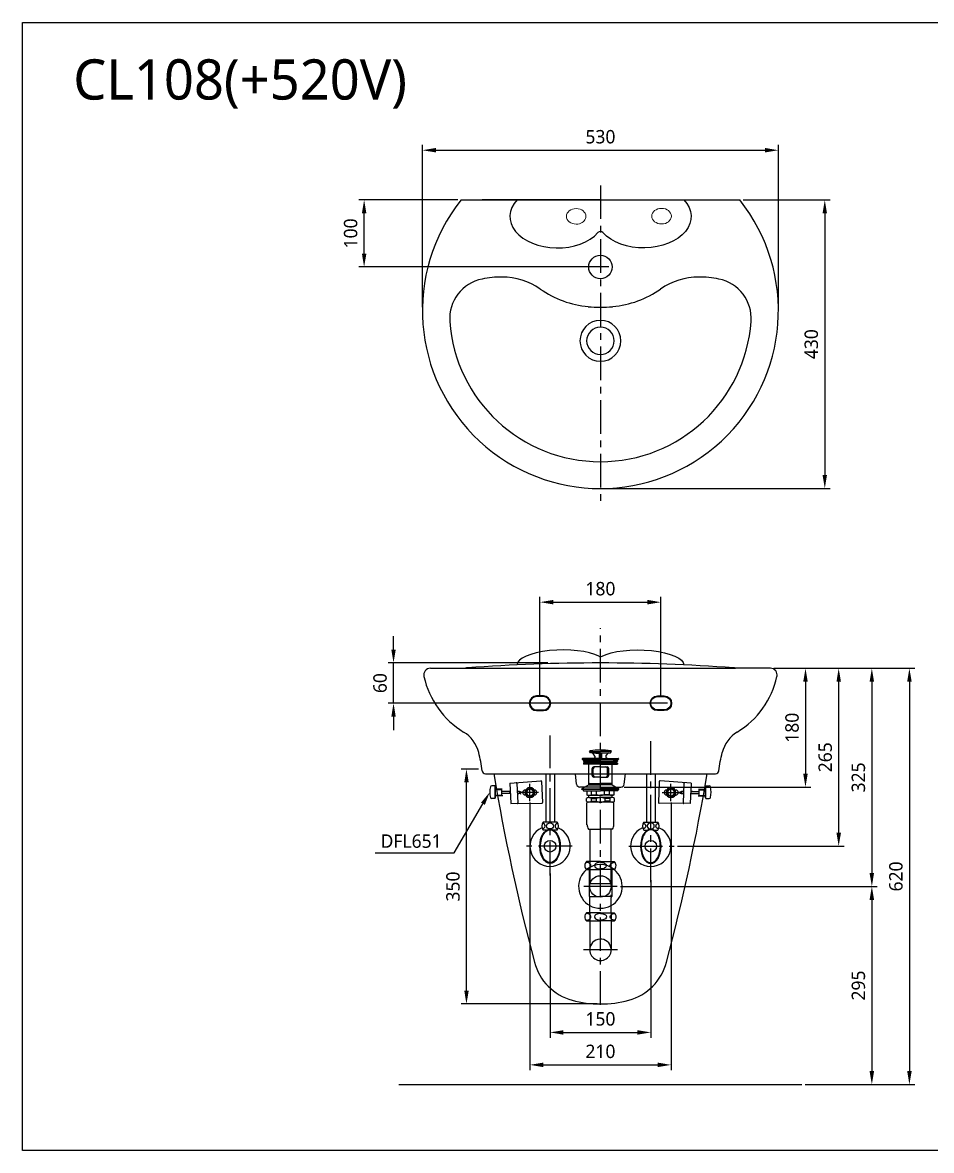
# Model space of a CAD drawing. Extents: x 398 to 2878, y 54 to 3514.
# Drawn here: x 398 to 1751, y 54 to 1734 of the extents above; entities that cross this region are included whole.
import ezdxf

# ---------------------------------------------------------------- set-up
doc = ezdxf.new("R2010")
doc.units = 0
doc.header["$LTSCALE"] = 20
doc.header["$MEASUREMENT"] = 0
doc.linetypes.add('CENTER', pattern=[2, 1.25, -0.25, 0.25, -0.25])
doc.layers.get('0').update_dxf_attribs({"linetype": 'CONTINUOUS'})
doc.layers.get('DEFPOINTS').update_dxf_attribs({"linetype": 'CONTINUOUS'})
for name, color, linetype in [('1', 7, 'CONTINUOUS'), ('3', 3, 'CONTINUOUS'), ('4', 4, 'CONTINUOUS'), ('5', 5, 'CONTINUOUS'), ('6', 6, 'CONTINUOUS'), ('7', 7, 'CONTINUOUS'), ('CENTER', 2, 'CENTER'), ('Layer 1', 7, 'CONTINUOUS')]:
    doc.layers.add(name, color=color, linetype=linetype)
doc.styles.add('GHS', font='romans', dxfattribs={"bigfont": 'ghs'})
doc.styles.get("Standard").update_dxf_attribs({"font": 'NanumGothic.ttf'})
doc.dimstyles.get("Standard").update_dxf_attribs({"dimtxt": 20, "dimasz": 20, "dimexe": 8, "dimexo": 5, "dimgap": 10, "dimtad": 1, "dimdec": 0, "dimzin": 0, "dimdsep": 46, "dimtxsty": 'Standard', "dimcen": 0, "dimclrd": 3, "dimclre": 3, "dimclrt": 2, "dimadec": 0, "dimazin": 0, "dimtfac": 1, "dimtdec": 0, "dimtmove": 0, "dimatfit": 3, "dimfxl": 1, "dimtolj": 1, "dimtzin": 0, "dimarcsym": 0})

# ---------------------------------------------------------------- blocks, each defined once
blk = doc.blocks.new('*D5')
at = {"color": 3, "lineweight": -2, "transparency": 16777216}
for p, q in [((1045.8, 1469.7), (898.2, 1469.7)), ((906.2, 1389.7), (906.2, 1449.7)), ((1270.6, 1369.7), (898.2, 1369.7))]:
    blk.add_line(p, q, dxfattribs=at)
at = {"color": 3, "transparency": 16777216}
for points in [[(902.9, 1449.7), (909.6, 1449.7), (906.2, 1469.7)], [(902.9, 1389.7), (909.6, 1389.7), (906.2, 1369.7)]]:
    blk.add_solid(points, dxfattribs=at)
at = {"layer": 'DEFPOINTS', "color": 0, "transparency": 16777216}
for p in [(906.2, 1469.7), (1050.8, 1469.7), (1275.6, 1369.7)]:
    blk.add_point(p, dxfattribs=at)
at = {"color": 2, "transparency": 16777216, "insert": (886.2, 1419.7), "char_height": 20, "attachment_point": 5, "rotation": 90}
blk.add_mtext('\\A1;100', dxfattribs=at)
blk = doc.blocks.new('*D6')
at = {"color": 3, "lineweight": -2, "transparency": 16777216}
for p, q in [((993.1, 1309.7), (993.1, 1551.6)), ((1523.1, 1309.7), (1523.1, 1551.6)), ((1013.1, 1543.6), (1503.1, 1543.6))]:
    blk.add_line(p, q, dxfattribs=at)
at = {"color": 3, "transparency": 16777216}
for points in [[(1013.1, 1547), (1013.1, 1540.3), (993.1, 1543.6)], [(1503.1, 1547), (1503.1, 1540.3), (1523.1, 1543.6)]]:
    blk.add_solid(points, dxfattribs=at)
at = {"layer": 'DEFPOINTS', "color": 0, "transparency": 16777216}
for p in [(1523.1, 1543.6), (993.1, 1304.7), (1523.1, 1304.7)]:
    blk.add_point(p, dxfattribs=at)
at = {"color": 2, "transparency": 16777216, "insert": (1258.1, 1563.6), "char_height": 20, "attachment_point": 5}
blk.add_mtext('\\A1;530', dxfattribs=at)
blk = doc.blocks.new('*D7')
at = {"color": 3, "lineweight": -2, "transparency": 16777216}
for p, q in [((1470.5, 1469.7), (1600.2, 1469.7)), ((1592.2, 1449.7), (1592.2, 1059.7)), ((1263.1, 1039.7), (1600.2, 1039.7))]:
    blk.add_line(p, q, dxfattribs=at)
at = {"color": 3, "transparency": 16777216}
for points in [[(1588.9, 1449.7), (1595.5, 1449.7), (1592.2, 1469.7)], [(1588.9, 1059.7), (1595.5, 1059.7), (1592.2, 1039.7)]]:
    blk.add_solid(points, dxfattribs=at)
at = {"layer": 'DEFPOINTS', "color": 0, "transparency": 16777216}
for p in [(1465.5, 1469.7), (1258.1, 1039.7), (1592.2, 1039.7)]:
    blk.add_point(p, dxfattribs=at)
at = {"color": 2, "transparency": 16777216, "insert": (1572.2, 1254.7), "char_height": 20, "attachment_point": 5, "rotation": 90}
blk.add_mtext('\\A1;430', dxfattribs=at)
blk = doc.blocks.new('*D8')
at = {"color": 3, "lineweight": -2, "transparency": 16777216}
for p, q in [((1168.1, 729.9), (1168.1, 878.4)), ((1348.1, 729.9), (1348.1, 878.4)), ((1188.1, 870.4), (1328.1, 870.4))]:
    blk.add_line(p, q, dxfattribs=at)
at = {"color": 3, "transparency": 16777216}
for points in [[(1188.1, 873.8), (1188.1, 867.1), (1168.1, 870.4)], [(1328.1, 873.8), (1328.1, 867.1), (1348.1, 870.4)]]:
    blk.add_solid(points, dxfattribs=at)
at = {"layer": 'DEFPOINTS', "color": 0, "transparency": 16777216}
for p in [(1348.1, 870.4), (1168.1, 724.9, -465.1), (1348.1, 724.9, -465.1)]:
    blk.add_point(p, dxfattribs=at)
at = {"color": 2, "transparency": 16777216, "insert": (1258.1, 890.4), "char_height": 20, "attachment_point": 5}
blk.add_mtext('\\A1;180', dxfattribs=at)
blk = doc.blocks.new('*D9')
at = {"color": 3, "lineweight": -2, "transparency": 16777216}
for p, q in [((950, 799.9), (950, 819.9)), ((1179.8, 779.9), (942, 779.9)), ((950, 719.9), (950, 779.9)), ((1358.1, 719.9), (942, 719.9)), ((950, 699.9), (950, 679.9))]:
    blk.add_line(p, q, dxfattribs=at)
at = {"color": 3, "transparency": 16777216}
for points in [[(946.7, 799.9), (953.3, 799.9), (950, 779.9)], [(946.7, 699.9), (953.3, 699.9), (950, 719.9)]]:
    blk.add_solid(points, dxfattribs=at)
at = {"layer": 'DEFPOINTS', "color": 0, "transparency": 16777216}
for p in [(950, 779.9), (1184.8, 779.9), (1363.1, 719.9, -465.1)]:
    blk.add_point(p, dxfattribs=at)
at = {"color": 2, "transparency": 16777216, "insert": (930, 749.9), "char_height": 20, "attachment_point": 5, "rotation": 90}
blk.add_mtext('\\A1;60', dxfattribs=at)
blk = doc.blocks.new('*D14')
at = {"layer": '1', "color": 3, "lineweight": -2, "transparency": 16777216}
for p, q in [((1183.1, 466.3), (1183.1, 221.6)), ((1333.1, 456.3), (1333.1, 221.6)), ((1203.1, 229.6), (1313.1, 229.6))]:
    blk.add_line(p, q, dxfattribs=at)
at = {"layer": '1', "color": 3, "transparency": 16777216}
for points in [[(1203.1, 232.9), (1203.1, 226.2), (1183.1, 229.6)], [(1313.1, 232.9), (1313.1, 226.2), (1333.1, 229.6)]]:
    blk.add_solid(points, dxfattribs=at)
at = {"layer": 'DEFPOINTS', "color": 0, "transparency": 16777216}
for p in [(1183.1, 471.3), (1333.1, 461.3), (1333.1, 229.6)]:
    blk.add_point(p, dxfattribs=at)
at = {"layer": '1', "color": 2, "transparency": 16777216, "insert": (1258.1, 249.6), "char_height": 20, "attachment_point": 5}
blk.add_mtext('\\A1;150', dxfattribs=at)
blk = doc.blocks.new('*D13')
at = {"color": 3, "lineweight": -2, "transparency": 16777216}
for p, q in [((1153, 571.9), (1153, 173.2)), ((1363.3, 571.9), (1363.3, 173.2)), ((1173, 181.2), (1343.3, 181.2))]:
    blk.add_line(p, q, dxfattribs=at)
at = {"color": 3, "transparency": 16777216}
for points in [[(1173, 184.6), (1173, 177.9), (1153, 181.2)], [(1343.3, 184.6), (1343.3, 177.9), (1363.3, 181.2)]]:
    blk.add_solid(points, dxfattribs=at)
at = {"layer": 'DEFPOINTS', "color": 0, "transparency": 16777216}
for p in [(1153, 576.9), (1363.3, 576.9), (1363.3, 181.2)]:
    blk.add_point(p, dxfattribs=at)
at = {"color": 2, "transparency": 16777216, "insert": (1258.1, 201.2), "char_height": 20, "attachment_point": 5}
blk.add_mtext('\\A1;210', dxfattribs=at)
blk = doc.blocks.new('*D15')
at = {"color": 3, "lineweight": -2, "transparency": 16777216}
for p, q in [((1516.3, 771.9), (1571.5, 771.9)), ((1563.5, 751.9), (1563.5, 614.9)), ((1293.7, 594.9), (1571.5, 594.9))]:
    blk.add_line(p, q, dxfattribs=at)
at = {"color": 3, "transparency": 16777216}
for points in [[(1560.1, 751.9), (1566.8, 751.9), (1563.5, 771.9)], [(1560.1, 614.9), (1566.8, 614.9), (1563.5, 594.9)]]:
    blk.add_solid(points, dxfattribs=at)
at = {"layer": 'DEFPOINTS', "color": 0, "transparency": 16777216}
for p in [(1511.3, 771.9), (1288.7, 594.9), (1563.5, 594.9)]:
    blk.add_point(p, dxfattribs=at)
at = {"color": 2, "transparency": 16777216, "insert": (1543.5, 683.4), "char_height": 20, "attachment_point": 5, "rotation": 90}
blk.add_mtext('\\A1;180', dxfattribs=at)
blk = doc.blocks.new('*D16')
at = {"color": 3, "lineweight": -2, "transparency": 16777216}
for p, q in [((1516.3, 771.9), (1620.9, 771.9)), ((1612.9, 526.9), (1612.9, 751.9)), ((1373.1, 506.9), (1620.9, 506.9))]:
    blk.add_line(p, q, dxfattribs=at)
at = {"color": 3, "transparency": 16777216}
for points in [[(1609.6, 751.9), (1616.3, 751.9), (1612.9, 771.9)], [(1609.6, 526.9), (1616.3, 526.9), (1612.9, 506.9)]]:
    blk.add_solid(points, dxfattribs=at)
at = {"layer": 'DEFPOINTS', "color": 0, "transparency": 16777216}
for p in [(1511.3, 771.9), (1612.9, 771.9), (1368.1, 506.9)]:
    blk.add_point(p, dxfattribs=at)
at = {"color": 2, "transparency": 16777216, "insert": (1592.9, 639.4), "char_height": 20, "attachment_point": 5, "rotation": 90}
blk.add_mtext('\\A1;265', dxfattribs=at)
blk = doc.blocks.new('*D17')
at = {"color": 3, "lineweight": -2, "transparency": 16777216}
for p, q in [((1516.3, 771.9), (1670.3, 771.9)), ((1662.3, 751.9), (1662.3, 467)), ((1287.9, 447), (1670.3, 447))]:
    blk.add_line(p, q, dxfattribs=at)
at = {"color": 3, "transparency": 16777216}
for points in [[(1658.9, 751.9), (1665.6, 751.9), (1662.3, 771.9)], [(1658.9, 467), (1665.6, 467), (1662.3, 447)]]:
    blk.add_solid(points, dxfattribs=at)
at = {"layer": 'DEFPOINTS', "color": 0, "transparency": 16777216}
for p in [(1511.3, 771.9), (1282.9, 447), (1662.3, 447)]:
    blk.add_point(p, dxfattribs=at)
at = {"color": 2, "transparency": 16777216, "insert": (1642.3, 609.4), "char_height": 20, "attachment_point": 5, "rotation": 90}
blk.add_mtext('\\A1;325', dxfattribs=at)
blk = doc.blocks.new('*D18')
at = {"color": 3, "lineweight": -2, "transparency": 16777216}
for p, q in [((1292.9, 447), (1670.3, 447)), ((1662.3, 427), (1662.3, 171.9)), ((1563.1, 151.9), (1670.3, 151.9))]:
    blk.add_line(p, q, dxfattribs=at)
at = {"color": 3, "transparency": 16777216}
for points in [[(1658.9, 427), (1665.6, 427), (1662.3, 447)], [(1658.9, 171.9), (1665.6, 171.9), (1662.3, 151.9)]]:
    blk.add_solid(points, dxfattribs=at)
at = {"layer": 'DEFPOINTS', "color": 0, "transparency": 16777216}
for p in [(1287.9, 447), (1558.1, 151.9), (1662.3, 151.9)]:
    blk.add_point(p, dxfattribs=at)
at = {"color": 2, "transparency": 16777216, "insert": (1642.3, 299.4), "char_height": 20, "attachment_point": 5, "rotation": 90}
blk.add_mtext('\\A1;295', dxfattribs=at)
blk = doc.blocks.new('*D19')
at = {"color": 3, "lineweight": -2, "transparency": 16777216}
for p, q in [((1516.3, 771.9), (1726.2, 771.9)), ((1718.2, 751.9), (1718.2, 171.9)), ((1563.1, 151.9), (1726.2, 151.9))]:
    blk.add_line(p, q, dxfattribs=at)
at = {"color": 3, "transparency": 16777216}
for points in [[(1714.9, 751.9), (1721.6, 751.9), (1718.2, 771.9)], [(1714.9, 171.9), (1721.6, 171.9), (1718.2, 151.9)]]:
    blk.add_solid(points, dxfattribs=at)
at = {"layer": 'DEFPOINTS', "color": 0, "transparency": 16777216}
for p in [(1511.3, 771.9), (1558.1, 151.9), (1718.2, 151.9)]:
    blk.add_point(p, dxfattribs=at)
at = {"color": 2, "transparency": 16777216, "insert": (1698.2, 461.9), "char_height": 20, "attachment_point": 5, "rotation": 90}
blk.add_mtext('\\A1;620', dxfattribs=at)
blk = doc.blocks.new('*D20')
at = {"color": 3, "lineweight": -2, "transparency": 16777216}
for p, q in [((1076.6, 621.9), (1050.6, 621.9)), ((1058.6, 291.9), (1058.6, 601.9)), ((1253.1, 271.9), (1050.6, 271.9))]:
    blk.add_line(p, q, dxfattribs=at)
at = {"color": 3, "transparency": 16777216}
for points in [[(1055.3, 601.9), (1062, 601.9), (1058.6, 621.9)], [(1055.3, 291.9), (1062, 291.9), (1058.6, 271.9)]]:
    blk.add_solid(points, dxfattribs=at)
at = {"layer": 'DEFPOINTS', "color": 0, "transparency": 16777216}
for p in [(1058.6, 621.9), (1081.6, 621.9), (1258.1, 271.9)]:
    blk.add_point(p, dxfattribs=at)
at = {"color": 2, "transparency": 16777216, "insert": (1038.6, 446.9), "char_height": 20, "attachment_point": 5, "rotation": 90}
blk.add_mtext('\\A1;350', dxfattribs=at)

msp = doc.modelspace()

# ---------------------------------------------------------------- linework, layer by layer
at = {"color": 7}
for p, q in [((1031.1, 771.9), (1459.1, 771.9)), ((1222.6, 599.3), (1220.8, 614.9)), ((1293.7, 599.3), (1295.4, 614.9))]:
    msp.add_line(p, q, dxfattribs=at)
for centre, radius, start, end in [((1258.1, 1259.7), 30.5, 90, 270), ((1258.1, 1259.7), 20.5, 90, 270), ((1258.1, 1259.7), 30.5, 270, 90), ((1258.1, 1259.7), 20.5, 270, 90), ((1227.6, 599.9), 5, 186.5639, 270), ((1288.7, 599.9), 5, 270, 353.4361)]:
    msp.add_arc(centre, radius, start, end, dxfattribs=at)
at = {"layer": '1', "color": 3}
for p, q in [((1040.4, 497.1), (1083.2, 570.2)), ((922.9, 497.1), (1040.4, 497.1))]:
    msp.add_line(p, q, dxfattribs=at)
at = {"layer": '1'}
msp.add_line((958.1, 151.9), (1558.1, 151.9), dxfattribs=at)
at = {"layer": '1', "color": 3}
msp.add_solid([(1080.3, 571.8), (1086, 568.5), (1093.3, 587.4)], dxfattribs=at)
at = {"layer": '3', "color": 7}
for p, q in [((1050.8, 1469.7), (1465.5, 1469.7)), ((1258.1, 1469.7), (1082, 1469.7)), ((1258.1, 1469.7), (1082.4, 1469.7)), ((1258.1, 1469.7), (1434.3, 1469.7)), ((1258.1, 1469.7), (1433.9, 1469.7)), ((1005, 771.9), (1057.2, 771.9)), ((1511.3, 771.9), (1459.1, 771.9)), ((1086.9, 614.9), (1258.1, 614.9)), ((1258.1, 614.9), (1429.4, 614.9)), ((1258.1, 594.9), (1227.6, 594.9)), ((1258.1, 594.9), (1288.7, 594.9))]:
    msp.add_line(p, q, dxfattribs=at)
at = {"layer": '3'}
for p, q in [((1243.1, 646.1), (1241.9, 648.2)), ((1242, 648), (1258.1, 648)), ((1258.1, 646.1), (1243.1, 646.1)), ((1245.7, 645.9), (1256.4, 645.2)), ((1249.9, 641.2), (1247.2, 645.1)), ((1258.1, 646.1), (1256.4, 645.2)), ((1256.4, 645.2), (1256.4, 637.5)), ((1257.6, 645.8), (1257.2, 639.4)), ((1257.4, 637.5), (1257.2, 639.5)), ((1257.2, 639.5), (1258.1, 639.5)), ((1274.3, 648), (1258.1, 648)), ((1258.1, 646.1), (1273.1, 646.1)), ((1258.1, 646.1), (1259.9, 645.2)), ((1259.1, 639.5), (1258.1, 639.5)), ((1258.7, 645.8), (1259.1, 639.4)), ((1258.9, 637.5), (1259.1, 639.5)), ((1270.6, 645.9), (1259.9, 645.2)), ((1259.9, 645.2), (1259.9, 637.5)), ((1266.4, 641.2), (1269.1, 645.1)), ((1273.1, 646.1), (1274.4, 648.2)), ((1231.1, 637.1), (1231.1, 636.5)), ((1231.1, 636.5), (1258.1, 636.5)), ((1231.1, 636.5), (1233.3, 635)), ((1240.8, 637.5), (1231.5, 637.5)), ((1232.8, 634.8), (1232.8, 633.5)), ((1232.8, 630.5), (1232.8, 629.2)), ((1239.1, 635), (1233, 635)), ((1258.1, 629), (1233, 629)), ((1258.1, 633), (1233.3, 633)), ((1258.1, 631), (1233.3, 631)), ((1239.1, 635), (1258.1, 635)), ((1240.6, 598.4), (1240.6, 629)), ((1258.1, 637.5), (1240.8, 637.5)), ((1245.8, 612.5), (1245.8, 622.5)), ((1247.5, 612.5), (1247.5, 622.5)), ((1247.8, 637.5), (1249.2, 638.3)), ((1258.1, 625), (1248.3, 625)), ((1258.1, 637.5), (1275.4, 637.5)), ((1285.1, 636.5), (1258.1, 636.5)), ((1277.1, 635), (1258.1, 635)), ((1258.1, 633), (1282.9, 633)), ((1258.1, 631), (1282.9, 631)), ((1258.1, 629), (1283.2, 629)), ((1258.1, 625), (1268, 625)), ((1268.5, 637.5), (1267.1, 638.3)), ((1268.8, 612.5), (1268.8, 622.5)), ((1270.5, 612.5), (1270.5, 622.5)), ((1275.4, 637.5), (1284.7, 637.5)), ((1275.6, 598.4), (1275.6, 629)), ((1277.1, 635), (1283.2, 635)), ((1285.1, 636.5), (1283, 635)), ((1283.4, 634.8), (1283.4, 633.5)), ((1283.4, 630.5), (1283.4, 629.2)), ((1285.1, 637.1), (1285.1, 636.5)), ((1258.1, 610), (1248.3, 610)), ((1258.1, 610), (1268, 610)), ((1101.2, 596.9), (1096.3, 596.9)), ((1101.2, 578), (1101.2, 596.9)), ((1101.9, 594.9), (1101.2, 594.9)), ((1101.9, 591.1), (1101.9, 594.9)), ((1101.9, 582.7), (1101.9, 591.1)), ((1111.3, 591.1), (1101.9, 591.1)), ((1112, 592), (1102, 592)), ((1111.3, 582.7), (1111.3, 591.1)), ((1123.8, 588.4), (1111.3, 588.4)), ((1122, 589.4), (1123.9, 585.4)), ((1123.3, 600.9), (1169.4, 604.4)), ((1123.3, 600.9), (1124.6, 570.5)), ((1133.8, 600.5), (1135, 571.7)), ((1137.8, 588.4), (1134.3, 588.4)), ((1136.6, 589.4), (1139, 584.4)), ((1141.5, 586.9), (1137.8, 588.4)), ((1146.7, 590.6), (1146, 590.6)), ((1159.6, 590.6), (1159.5, 590.6)), ((1170.5, 603.4), (1171.8, 572)), ((1240.6, 598.4), (1230.6, 592.4)), ((1230.6, 592.4), (1258.1, 592.4)), ((1230.6, 591.4), (1230.6, 592.4)), ((1240.6, 591.4), (1230.6, 591.4)), ((1232.5, 591.4), (1232.5, 590.1)), ((1233, 589.6), (1238, 589.6)), ((1238, 589.6), (1258.1, 589.6)), ((1238, 589.6), (1238, 583.5)), ((1241.3, 600.5), (1240.6, 601.7)), ((1240.6, 600.5), (1258.1, 600.5)), ((1240.6, 598.4), (1258.1, 598.4)), ((1275.6, 591.4), (1240.6, 591.4)), ((1241.3, 598.4), (1241.3, 600.5)), ((1244.7, 583.5), (1244.7, 589.6)), ((1252.1, 583.5), (1252.1, 589.6)), ((1275.6, 600.5), (1258.1, 600.5)), ((1275.6, 598.4), (1258.1, 598.4)), ((1285.6, 592.4), (1258.1, 592.4)), ((1278.3, 589.6), (1258.1, 589.6)), ((1264.2, 583.5), (1264.2, 589.6)), ((1271.6, 583.5), (1271.6, 589.6)), ((1274.9, 600.5), (1275.6, 601.7)), ((1274.9, 598.4), (1274.9, 600.5)), ((1275.6, 598.4), (1285.6, 592.4)), ((1275.6, 591.4), (1285.6, 591.4)), ((1278.3, 589.6), (1278.3, 583.5)), ((1283.3, 589.6), (1278.3, 589.6)), ((1283.8, 591.4), (1283.8, 590.1)), ((1285.6, 591.4), (1285.6, 592.4)), ((1345.8, 603.4), (1344.5, 572)), ((1393, 600.9), (1346.9, 604.4)), ((1356.7, 590.6), (1356.8, 590.6)), ((1369.6, 590.6), (1370.3, 590.6)), ((1374.8, 586.9), (1378.5, 588.4)), ((1379.7, 589.4), (1377.3, 584.4)), ((1378.5, 588.4), (1382, 588.4)), ((1382.5, 600.5), (1381.3, 571.7)), ((1393, 600.9), (1391.7, 570.5)), ((1394.3, 589.4), (1392.4, 585.4)), ((1392.5, 588.4), (1405, 588.4)), ((1404.3, 592), (1414.3, 592)), ((1405, 582.7), (1405, 591.1)), ((1405, 591.1), (1414.4, 591.1)), ((1414.4, 591.1), (1414.4, 594.9)), ((1414.4, 594.9), (1415.1, 594.9)), ((1414.4, 582.7), (1414.4, 591.1)), ((1415.1, 578), (1415.1, 596.9)), ((1415.1, 596.9), (1420, 596.9)), ((1101.2, 578), (1096.3, 578)), ((1101.9, 578.9), (1101.2, 578.9)), ((1101.9, 578.9), (1101.9, 582.7)), ((1111.3, 582.7), (1101.9, 582.7)), ((1112.6, 582), (1102.6, 582)), ((1123.9, 585.4), (1111.3, 585.4)), ((1134.4, 587.1), (1135.7, 584.4)), ((1137.8, 585.4), (1134.5, 585.4)), ((1141.5, 586.9), (1137.8, 585.4)), ((1146.7, 583.2), (1146, 583.2)), ((1159.6, 583.2), (1159.5, 583.2)), ((1237.4, 574), (1237.4, 578.1)), ((1239, 582.9), (1238, 583.5)), ((1238.1, 538.9), (1238.1, 571.5)), ((1239, 582.9), (1240.4, 582.9)), ((1258.1, 572.5), (1239.1, 572.5)), ((1240.4, 582.9), (1258.1, 582.9)), ((1240.6, 579.5), (1240.6, 582.9)), ((1240.8, 579.5), (1257.9, 579.5)), ((1244.2, 578.1), (1251.6, 578.1)), ((1244.2, 578.1), (1244.2, 574)), ((1244.2, 574), (1251.6, 574)), ((1244.7, 583.5), (1252.1, 583.5)), ((1251.6, 578.1), (1251.6, 574)), ((1275.9, 582.9), (1258.1, 582.9)), ((1275.5, 572.5), (1258.1, 572.5)), ((1275.5, 579.5), (1258.4, 579.5)), ((1271.6, 583.5), (1264.2, 583.5)), ((1264.7, 578.1), (1264.7, 574)), ((1272.1, 578.1), (1264.7, 578.1)), ((1272.1, 574), (1264.7, 574)), ((1272.1, 578.1), (1272.1, 574)), ((1274.9, 572.5), (1275.5, 572.5)), ((1275.5, 572.5), (1275.9, 572.5)), ((1275.6, 579.5), (1275.6, 582.9)), ((1277.1, 572.5), (1275.6, 572.5)), ((1277.3, 582.9), (1275.9, 582.9)), ((1277.3, 582.9), (1278.3, 583.5)), ((1278.1, 538.9), (1278.1, 571.5)), ((1278.1, 566.1), (1278.1, 571.5)), ((1278.9, 574), (1278.9, 578.1)), ((1356.7, 583.2), (1356.8, 583.2)), ((1369.6, 583.2), (1370.3, 583.2)), ((1374.8, 586.9), (1378.5, 585.4)), ((1378.5, 585.4), (1381.8, 585.4)), ((1381.9, 587.1), (1380.6, 584.4)), ((1392.3, 585.4), (1405, 585.4)), ((1403.7, 582), (1413.7, 582)), ((1405, 582.7), (1414.4, 582.7)), ((1414.4, 578.9), (1414.4, 582.7)), ((1414.4, 578.9), (1415.1, 578.9)), ((1415.1, 578), (1420, 578)), ((1124.6, 570.5), (1170.7, 570.9)), ((1391.7, 570.5), (1345.5, 570.9)), ((1240.1, 532.5), (1258.1, 532.5)), ((1242.3, 532.5), (1242.3, 451.5)), ((1276.1, 532.5), (1258.1, 532.5)), ((1274, 451.5), (1274, 532.5)), ((1242.3, 451.5), (1274, 451.5)), ((1274, 433.6), (1273.3, 433.6))]:
    msp.add_line(p, q, dxfattribs=at)
at = {"layer": '3', "color": 7}
for points in [[(1173.1, 708.9, 1), (1173.1, 730.9), (1163.1, 730.9, 1), (1163.1, 708.9)], [(1173.1, 709.9, 1), (1173.1, 729.9), (1163.1, 729.9, 1), (1163.1, 709.9)], [(1343.1, 708.9, -1), (1343.1, 730.9), (1353.1, 730.9, -1), (1353.1, 708.9)], [(1343.1, 709.9, -1), (1343.1, 729.9), (1353.1, 729.9, -1), (1353.1, 709.9)]]:
    msp.add_lwpolyline(points, format="xyb", close=True, dxfattribs=at)
at = {"layer": '3'}
for points in [[(1153.1, 580.3), (1147.4, 583.6), (1147.4, 590.2), (1153.1, 593.6)], [(1153.1, 580.3), (1158.9, 583.6), (1158.9, 590.2), (1153.1, 593.6)], [(1363.2, 580.3), (1357.4, 583.6), (1357.4, 590.2), (1363.2, 593.6)], [(1363.2, 580.3), (1368.9, 583.6), (1368.9, 590.2), (1363.2, 593.6)]]:
    msp.add_lwpolyline(points, dxfattribs=at)
at = {"layer": '3', "color": 7}
msp.add_circle((1258.1, 1369.7), 17.5, dxfattribs=at)
for centre, radius, start, end in [((1258.1, 1304.7), 265, 141.4907, 38.5093), ((1258.1, 1417.5), 5, 42.0514, 137.9486), ((1093.6, 1292.9), 60, 101.3447, 184.0866), ((1111.3, 1204.7), 150, 89.806, 101.3447), ((1111.4, 1254.7), 100, 55.1594, 89.806), ((1404.9, 1254.7), 100, 90.194, 124.8406), ((1405, 1204.7), 150, 78.6553, 90.194), ((1422.7, 1292.9), 60, 355.9134, 78.6553), ((1254.3, 1459.9), 150, 235.1594, 264.5179), ((1262, 1459.9), 150, 275.4821, 304.8406), ((1258.1, 1500.3), 190.7, 264.5179, 270), ((1258.1, 1500.3), 190.7, 270, 275.4821), ((1258.1, 1304.7), 225, 184.0866, 270), ((1258.1, 1304.7), 225, 270, 355.9134), ((1258.1, 794.3), 5, 241.7882, 298.2118), ((1258.1, -1911.6), 2691.5, 85.7834, 94.2166), ((1005, 761.9), 10, 90, 192.5057), ((1122.2, 787.9), 130, 192.5057, 238.5768), ((1061, 762.7), 10, 94.2166, 112.2059), ((1455.3, 762.7), 10, 67.7941, 85.7834), ((1394.1, 787.9), 130, 301.4232, 347.4943), ((1511.3, 761.9), 10, 347.4943, 90), ((1028.3, 634.3), 50, 13.9633, 58.5768), ((1488, 634.3), 50, 121.4232, 166.0367), ((1086.9, 619.9), 5, 186.7841, 270), ((1429.4, 619.9), 5, 270, 353.2159)]:
    msp.add_arc(centre, radius, start, end, dxfattribs=at)
at = {"layer": '3'}
for centre, radius, start, end in [((1243, 648), 1.1, 97.3204, 169.4262), ((1258.1, 530.1), 120, 90, 97.3204), ((1245.5, 643.9), 2, 35.2023, 86.2618), ((1248.2, 640.1), 2, 300, 35.2023), ((1258.1, 530.1), 120, 82.6796, 90), ((1268.1, 640.1), 2, 144.7977, 240), ((1270.8, 643.9), 2, 93.7382, 144.7977), ((1273.3, 648), 1.1, 10.5738, 82.6796), ((1231.5, 637.1), 0.4, 90, 180), ((1233, 634.8), 0.2, 90, 180), ((1233.3, 633.5), 0.5, 180, 270), ((1233.3, 630.5), 0.5, 90, 180), ((1233, 629.2), 0.2, 180, 270), ((1236.6, 632), 1, 270, 90), ((1248.3, 622.5), 2.5, 90, 180), ((1250, 622.5), 2.5, 90, 180), ((1266.3, 622.5), 2.5, 0, 90), ((1268, 622.5), 2.5, 0, 90), ((1279.6, 632), 1, 90, 270), ((1282.9, 633.5), 0.5, 270, 0), ((1282.9, 630.5), 0.5, 0, 90), ((1283.2, 634.8), 0.2, 0, 90), ((1283.2, 629.2), 0.2, 270, 0), ((1284.7, 637.1), 0.4, 0, 90), ((1248.3, 612.5), 2.5, 180, 270), ((1250, 612.5), 2.5, 180, 270), ((1266.3, 612.5), 2.5, 270, 0), ((1268, 612.5), 2.5, 270, 0), ((1124.8, 587.4), 31.5, 165.5225, 194.4775), ((1096.3, 594.8), 2.1, 90, 165.5225), ((1132.8, 600.5), 1.05, 2.3594, 93.7915), ((1146, 586.9), 3.67, 90, 180), ((1153.1, 586.9), 7.35, 90.1889, 269.8111), ((1153.1, 586.9), 4.99, 90.2783, 269.7217), ((1153.1, 586.9), 7.35, 270.1889, 89.8111), ((1153.1, 586.9), 4.99, 270.2783, 89.7217), ((1159.6, 586.9), 3.67, 270, 90), ((1169.4, 603.3), 1.05, 2.3594, 94.2686), ((1233, 590.1), 0.5, 180, 270), ((1283.3, 590.1), 0.5, 270, 0), ((1346.8, 603.3), 1.05, 85.7314, 177.6406), ((1356.7, 586.9), 3.67, 90, 270), ((1363.2, 586.9), 7.35, 90.1889, 269.8111), ((1363.2, 586.9), 4.99, 90.2783, 269.7217), ((1363.1, 586.9), 7.35, 270.1889, 89.8111), ((1363.1, 586.9), 4.99, 270.2783, 89.7217), ((1370.3, 586.9), 3.67, 0, 90), ((1383.5, 600.5), 1.05, 86.2085, 177.6406), ((1420, 594.8), 2.1, 14.4775, 90), ((1391.5, 587.4), 31.5, 345.5225, 14.4775), ((1096.3, 580.1), 2.1, 194.4775, 270), ((1134, 571.7), 1.05, 270.9273, 2.3594), ((1146, 586.9), 3.67, 180, 270), ((1170.7, 571.9), 1.05, 270.4503, 2.3594), ((1240.8, 574.8), 4.7, 43.9409, 136.0591), ((1240.8, 577.2), 4.7, 223.9409, 316.0591), ((1241.3, 593.1), 10.2, 250.5679, 289.4321), ((1239.1, 571.5), 1, 90, 180), ((1257.7, 565.9), 13.6, 89.0643, 116.6472), ((1257.7, 586.1), 13.6, 243.3528, 270.9357), ((1258, 612.4), 29.5, 258.5956, 270.3737), ((1258.3, 612.4), 29.5, 269.6263, 281.4044), ((1258.6, 565.9), 13.6, 63.3528, 90.9357), ((1258.6, 586.1), 13.6, 269.0643, 296.6472), ((1275, 593.1), 10.2, 250.5679, 289.4321), ((1275.5, 574.8), 4.7, 43.9409, 136.0591), ((1275.5, 577.2), 4.7, 223.9409, 316.0591), ((1277.1, 571.5), 1, 0, 90), ((1345.6, 571.9), 1.05, 177.6406, 269.5497), ((1370.3, 586.9), 3.67, 270, 0), ((1382.3, 571.7), 1.05, 177.6406, 269.0727), ((1420, 580.1), 2.1, 270, 345.5225), ((1251.1, 539.5), 13, 182.42, 212.3), ((1265.2, 539.5), 13, 327.7, 357.58)]:
    msp.add_arc(centre, radius, start, end, dxfattribs=at)
at = {"layer": '3', "color": 7}
for centre, major_axis, ratio, start_param, end_param in [((1193.8, 1444.8), (-70.6, 0), 0.662131, 5.721221, 8.886375), ((1199.2, 778.5), (-65.2, -1.4), 0.318831, 3.655346, 6.283185)]:
    msp.add_ellipse(centre, major_axis=major_axis, ratio=ratio, start_param=start_param, end_param=end_param, dxfattribs=at)
at = {"layer": '3', "color": 7, "extrusion": (0, 0, -1)}
for centre, major_axis, ratio, start_param, end_param in [((1322.5, 1444.8), (70.6, 0), 0.662131, 5.721221, 8.886375), ((1317.1, 778.5), (65.2, -1.4), 0.318831, 3.655346, 6.283185)]:
    msp.add_ellipse(centre, major_axis=major_axis, ratio=ratio, start_param=start_param, end_param=end_param, dxfattribs=at)
at = {"layer": '3', "color": 7}
for points in [[(1081.9, 619.3), (1080.8, 628.7), (1079, 637.6), (1076.8, 646.4)], [(1434.4, 619.3), (1435.5, 628.7), (1437.3, 637.6), (1439.5, 646.4)]]:
    msp.add_open_spline(points, degree=3, dxfattribs=at)
at = {"layer": '4'}
for p, q in [((1241.9, 484), (1237.6, 484)), ((1238, 472), (1237.6, 472)), ((1238, 472), (1258.1, 472)), ((1241.3, 472), (1241.3, 432.2)), ((1258.1, 484), (1241.9, 484)), ((1258.1, 484), (1274.4, 484)), ((1278.3, 472), (1258.1, 472)), ((1274.4, 484), (1278.7, 484)), ((1274.9, 472), (1274.9, 432.2)), ((1278.3, 472), (1278.7, 472)), ((1282.9, 447), (1233.4, 447)), ((1241.3, 432.2), (1258.1, 432.2)), ((1242.3, 407.4), (1242.3, 430.6)), ((1274.9, 432.2), (1258.1, 432.2)), ((1274, 407.4), (1274, 430.6)), ((1242.3, 407.7), (1237.5, 407.7)), ((1258.1, 407.7), (1242.3, 407.7)), ((1242.3, 407.4), (1242.3, 352.5)), ((1258.2, 407.7), (1258.1, 407.7)), ((1258.1, 407.7), (1258.1, 407.7)), ((1258.2, 407.7), (1274, 407.7)), ((1274, 407.7), (1278.8, 407.7)), ((1274, 407.4), (1274, 352.5)), ((1237.5, 395.7), (1242.3, 395.7)), ((1242.3, 395.7), (1258.1, 395.7)), ((1274, 395.7), (1258.2, 395.7)), ((1274, 395.7), (1278.8, 395.7)), ((1283.3, 352.5), (1233, 352.5))]:
    msp.add_line(p, q, dxfattribs=at)
for points in [[(1244, 478, 0.155217), (1243.4, 479.9, 0.106747), (1241.3, 481.8, 0.073043), (1238.5, 482.9, 0.028511), (1236.8, 483.2, 0.059523)], [(1236.8, 472.8, 0.028511), (1238.5, 473.2, 0.073043), (1241.3, 474.3, 0.106747), (1243.4, 476.2, 0.155217), (1244, 478, 0.155217)], [(1249.9, 479.8, 0.32729), (1249.9, 476.3, 0.106373), (1251.9, 474.5, 0.071219), (1254.6, 473.4, 0.057537), (1258.1, 473, 0.057537)], [(1258.1, 483, 0.057537), (1254.6, 482.6, 0.071219), (1251.9, 481.6, 0.106373), (1249.9, 479.8, 0.159483)], [(1258.1, 483, -0.057537), (1261.7, 482.6, -0.071219), (1264.4, 481.6, -0.106373), (1266.4, 479.8, -0.159483)], [(1266.4, 479.8, -0.32729), (1266.4, 476.3, -0.106373), (1264.4, 474.5, -0.071219), (1261.7, 473.4, -0.057537), (1258.1, 473, -0.057537)], [(1272.3, 478, -0.155217), (1272.9, 479.9, -0.106747), (1275, 481.8, -0.073043), (1277.8, 482.9, -0.028511), (1279.5, 483.2, -0.059523)], [(1279.5, 472.8, -0.028511), (1277.8, 473.2, -0.073043), (1275, 474.3, -0.106747), (1272.9, 476.2, -0.155217), (1272.3, 478, -0.155217)], [(1242.3, 404.7, 0.049056), (1241.2, 405.5, 0.073043), (1238.5, 406.6, 0.028511), (1236.7, 406.9)], [(1243.9, 401.7, 0.155217), (1243.3, 403.6, 0.054411), (1242.3, 404.7, 0.054411)], [(1249.8, 403.5, 0.32729), (1249.8, 400, 0.106373), (1251.8, 398.2, 0.071219), (1254.5, 397.1, 0.057537), (1258.1, 396.7, 0.057537)], [(1258.1, 406.7, 0.05879), (1254.5, 406.3, 0.071219), (1251.8, 405.3, 0.106373), (1249.8, 403.5, 0.159483)], [(1258.1, 406.7, -0.05879), (1261.8, 406.3, -0.071219), (1264.5, 405.3, -0.106373), (1266.5, 403.5, -0.159483)], [(1266.5, 403.5, -0.32729), (1266.5, 400, -0.106373), (1264.5, 398.2, -0.071219), (1261.8, 397.1, -0.057537), (1258.2, 396.7, -0.057537)], [(1272.4, 401.7, -0.155217), (1273, 403.6, -0.05495), (1274, 404.7, -0.05495)], [(1274, 404.7, -0.049056), (1275.1, 405.5, -0.073043), (1277.8, 406.6, -0.028511), (1279.6, 406.9)], [(1236.7, 396.5, 0.028511), (1238.5, 396.9, 0.073043), (1241.2, 398, 0.049056), (1242.3, 398.7, 0.049056)], [(1242.3, 398.8, 0.054321), (1243.3, 399.9, 0.155217), (1243.9, 401.7)], [(1274, 398.8, -0.054539), (1273, 399.9, -0.155217), (1272.4, 401.7)], [(1279.6, 396.5, -0.028511), (1277.8, 396.9, -0.073043), (1275.1, 398, -0.049056), (1274, 398.7, -0.049056)]]:
    msp.add_lwpolyline(points, format="xyb", dxfattribs=at)
msp.add_circle((1258.1, 447), 16, dxfattribs=at)
for centre, radius, start, end in [((1258.1, 447), 32.5, 129.4471, 240.7605), ((1242.9, 478), 8, 131.4096, 228.5904), ((1258.1, 447), 32.5, 50.5529, 129.4471), ((1258.1, 447), 32.5, 299.2395, 50.5529), ((1273.4, 478), 8, 311.4096, 48.5904), ((1241.3, 430.6), 0.925, 0, 58.7026), ((1274.9, 430.6), 0.925, 121.2974, 180), ((1273.9, 432.2), 1, 301.2974, 0), ((1242.8, 401.7), 8, 131.4096, 228.5904), ((1258.1, 447), 32.5, 240.7605, 299.2395), ((1273.5, 401.7), 8, 311.4096, 48.5904), ((1258.1, 352.6), 16, 7.1666, 180), ((1258.1, 352.6), 16, 172.8334, 7.1666)]:
    msp.add_arc(centre, radius, start, end, dxfattribs=at)
at = {"layer": '5', "color": 212}
msp.add_lwpolyline([(397.6, 1733.8), (2877.6, 1733.8), (2877.6, 53.8), (397.6, 53.8)], close=True, dxfattribs=at)
at = {"layer": '6'}
for p, q in [((1176.8, 614.9), (1176.8, 542.9)), ((1189.5, 614.9), (1189.5, 542.9)), ((1326.8, 614.9), (1326.8, 542.9)), ((1339.5, 614.9), (1339.5, 542.9)), ((1189.5, 542.9), (1172.6, 542.9)), ((1193.6, 542.9), (1189.5, 542.9)), ((1322.6, 542.9), (1326.8, 542.9)), ((1326.8, 542.9), (1343.6, 542.9)), ((1178, 530.9), (1172.6, 530.9)), ((1193.6, 530.9), (1188.3, 530.9)), ((1322.6, 530.9), (1328, 530.9)), ((1338.3, 530.9), (1343.6, 530.9))]:
    msp.add_line(p, q, dxfattribs=at)
for centre in [(1183.1, 506.9), (1333.1, 506.9)]:
    msp.add_circle(centre, 8.62, dxfattribs=at)
for centre, radius, start, end in [((1180.6, 536.9), 10, 143.1301, 216.8699), ((1185.6, 536.9), 10, 323.1301, 36.8699), ((1330.6, 536.9), 10, 143.1301, 216.8699), ((1335.6, 536.9), 10, 323.1301, 36.8699), ((1183.1, 506.9), 30, 113.9173, 66.0827), ((1333.1, 506.9), 30, 113.9173, 66.0827)]:
    msp.add_arc(centre, radius, start, end, dxfattribs=at)
for centre, major_axis, start_param, end_param in [((1170.4, 537.1), (-5.23, 0), 1.800504, 4.443058), ((1195.8, 537.1), (5.23, 0), 1.824119, 4.49897)]:
    msp.add_ellipse(centre, major_axis=major_axis, ratio=0.866391, start_param=start_param, end_param=end_param, dxfattribs=at)
for centre, major_axis, ratio in [((1183.1, 537.1), (5.23, 0), 0.866391), ((1183.1, 506.9), (0, 25.5), 0.596529)]:
    msp.add_ellipse(centre, major_axis=major_axis, ratio=ratio, dxfattribs=at)
at = {"layer": '6', "extrusion": (0, 0, -1)}
for centre, major_axis, start_param, end_param in [((1320.5, 537.1), (-5.23, 0), 1.824119, 4.49897), ((1345.9, 537.1), (5.23, 0), 1.800504, 4.443058)]:
    msp.add_ellipse(centre, major_axis=major_axis, ratio=0.866391, start_param=start_param, end_param=end_param, dxfattribs=at)
for centre, major_axis, ratio in [((1333.1, 537.1), (-5.23, 0), 0.866391), ((1333.1, 506.9), (0, 25.5), 0.596529)]:
    msp.add_ellipse(centre, major_axis=major_axis, ratio=ratio, dxfattribs=at)
at = {"layer": '6'}
for points in [[(1183.1, 531.4), (1181.1, 531.4), (1179, 530.6), (1175.1, 527.4), (1173.3, 524.9), (1170.6, 518.9), (1169.6, 515.3), (1168.8, 507.8), (1168.9, 503.9), (1170.1, 496.5), (1171.2, 493.1), (1174.2, 487.5), (1176.1, 485.3), (1180.1, 482.7), (1182.2, 482.2), (1186.4, 482.8), (1188.5, 483.9), (1192.2, 487.8), (1193.9, 490.5), (1196.3, 496.9), (1197.1, 500.6), (1197.5, 508.2), (1197.2, 512.1), (1195.6, 519.2), (1194.3, 522.5), (1191, 527.6), (1189.1, 529.4), (1185.8, 531.1), (1184.5, 531.4), (1183.1, 531.4)], [(1333.1, 531.4), (1335.2, 531.4), (1337.3, 530.6), (1341.2, 527.4), (1343, 524.9), (1345.7, 518.9), (1346.7, 515.3), (1347.5, 507.8), (1347.4, 503.9), (1346.2, 496.5), (1345.1, 493.1), (1342, 487.5), (1340.2, 485.3), (1336.2, 482.7), (1334.1, 482.2), (1329.9, 482.8), (1327.8, 483.9), (1324.1, 487.8), (1322.4, 490.5), (1320, 496.9), (1319.2, 500.6), (1318.8, 508.2), (1319.1, 512.1), (1320.7, 519.2), (1322, 522.5), (1325.3, 527.6), (1327.2, 529.4), (1330.5, 531.1), (1331.8, 531.4), (1333.1, 531.4)]]:
    msp.add_open_spline(points, degree=3, knots=[0, 0, 0, 0, 0.46111, 0.46111, 0.922219, 0.922219, 1.383329, 1.383329, 1.844439, 1.844439, 2.305549, 2.305549, 2.766658, 2.766658, 3.227768, 3.227768, 3.688878, 3.688878, 4.149988, 4.149988, 4.611097, 4.611097, 5.072207, 5.072207, 5.533317, 5.533317, 5.994427, 5.994427, 6.283185, 6.283185, 6.283185, 6.283185], dxfattribs=at)
at = {"layer": '7', "extrusion": (0, 1, 0)}
for p, q in [((1258.1, 627.8, -14.2), (1258.1, 627.8, 445.8)), ((1258.1, 627.8, 445.8), (1258.1, 627.8, -14.2)), ((1258.1, 627.8, -14.2), (1258.1, 627.8, 445.8)), ((1258.1, 627.8, 445.8), (1258.1, 627.8, -14.2)), ((1258.1, 627.8, 20), (1258.1, 627.8, 0)), ((1258.1, 627.8, 20), (1258.1, 627.8, 0)), ((1258.1, 627.8, 20), (1258.1, 627.8, 0)), ((1258.1, 627.8, 20), (1258.1, 627.8, 0)), ((1258.1, 627.8, -14.2), (1258.1, 627.8, -14.2)), ((1258.1, 627.8, -14.2), (1258.1, 627.8, -14.2)), ((1258.1, 627.8, -14.2), (1258.1, 627.8, -14.2)), ((1258.1, 627.8, -14.2), (1258.1, 627.8, -14.2)), ((1258.1, 627.8, 0), (1258.1, 627.8, -14.2)), ((1258.1, 627.8, 0), (1258.1, 627.8, -14.2)), ((1258.1, 627.8, 0), (1258.1, 627.8, -14.2)), ((1258.1, 627.8, 0), (1258.1, 627.8, -14.2)), ((1258.1, 627.8, 445.8), (1258.1, 627.8, 445.8)), ((1258.1, 627.8, 445.8), (1258.1, 627.8, 445.8)), ((1258.1, 627.8, 445.8), (1258.1, 627.8, 445.8)), ((1258.1, 627.8, 445.8), (1258.1, 627.8, 445.8)), ((1258.1, 627.8, 410.5), (1258.1, 627.8, 445.8)), ((1258.1, 627.8, 410.5), (1258.1, 627.8, 445.8))]:
    msp.add_line(p, q, dxfattribs=at)
at = {"layer": '7'}
for centre, radius, start, end in [((4058.9, 1105.8), 3000, 189.4179, 194.9053), ((-1542.6, 1105.8), 3000, 345.0947, 350.5821), ((1237.1, 354.7), 80, 194.9053, 254.7571), ((1279.2, 354.7), 80, 285.2429, 345.0947), ((1258.1, 431.9), 160, 254.7571, 270), ((1258.1, 431.9), 160, 270, 285.2429)]:
    msp.add_arc(centre, radius, start, end, dxfattribs=at)
for points, knots in [([(1258.1, 627.8, 381.3), (1258.1, 627.8, 320), (1258.1, 627.8, 258.7), (1258.1, 627.8, 138.2), (1258.1, 627.8, 79.1), (1258.1, 627.8, 20)], [0, 0, 0, 0, 0.509144, 0.509144, 1, 1, 1, 1]), ([(1258.1, 627.8, 381.3), (1258.1, 627.8, 320), (1258.1, 627.8, 258.7), (1258.1, 627.8, 138.2), (1258.1, 627.8, 79.1), (1258.1, 627.8, 20)], [0, 0, 0, 0, 0.509144, 0.509144, 1, 1, 1, 1]), ([(1258.1, 627.8, 381.3), (1258.1, 627.8, 320), (1258.1, 627.8, 258.7), (1258.1, 627.8, 138.2), (1258.1, 627.8, 79.1), (1258.1, 627.8, 20)], [0, 0, 0, 0, 0.509144, 0.509144, 1, 1, 1, 1]), ([(1258.1, 627.8, 381.3), (1258.1, 627.8, 320), (1258.1, 627.8, 258.7), (1258.1, 627.8, 138.2), (1258.1, 627.8, 79.1), (1258.1, 627.8, 20)], [0, 0, 0, 0, 0.509144, 0.509144, 1, 1, 1, 1]), ([(1258.1, 627.8, 410.5), (1258.1, 627.8, 410.5), (1258.1, 627.8, 410.6), (1258.1, 627.8, 411), (1258.1, 627.8, 411.2), (1258.1, 627.8, 411.6)], [0, 0, 0, 0, 0.535587, 0.535587, 1, 1, 1, 1]), ([(1258.1, 627.8, 410.5), (1258.1, 627.8, 410.5), (1258.1, 627.8, 410.6), (1258.1, 627.8, 411), (1258.1, 627.8, 411.2), (1258.1, 627.8, 411.6)], [0, 0, 0, 0, 0.535587, 0.535587, 1, 1, 1, 1]), ([(1258.1, 627.8, 410.5), (1258.1, 627.8, 410.5), (1258.1, 627.8, 410.6), (1258.1, 627.8, 411), (1258.1, 627.8, 411.2), (1258.1, 627.8, 411.6)], [0, 0, 0, 0, 0.535587, 0.535587, 1, 1, 1, 1]), ([(1258.1, 627.8, 410.5), (1258.1, 627.8, 410.5), (1258.1, 627.8, 410.6), (1258.1, 627.8, 411), (1258.1, 627.8, 411.2), (1258.1, 627.8, 411.6)], [0, 0, 0, 0, 0.535587, 0.535587, 1, 1, 1, 1]), ([(1258.1, 627.8, 381.3), (1258.1, 627.8, 385.3), (1258.1, 627.8, 389.3), (1258.1, 627.8, 396.6), (1258.1, 627.8, 400), (1258.1, 627.8, 405.6), (1258.1, 627.8, 407.9), (1258.1, 627.8, 410.9), (1258.1, 627.8, 411.6), (1258.1, 627.8, 411.6)], [0, 0, 0, 0, 0.25, 0.25, 0.5, 0.5, 0.75, 0.75, 1, 1, 1, 1]), ([(1258.1, 627.8, 381.3), (1258.1, 627.8, 385.3), (1258.1, 627.8, 389.3), (1258.1, 627.8, 396.6), (1258.1, 627.8, 400), (1258.1, 627.8, 405.6), (1258.1, 627.8, 407.9), (1258.1, 627.8, 410.9), (1258.1, 627.8, 411.6), (1258.1, 627.8, 411.6)], [0, 0, 0, 0, 0.25, 0.25, 0.5, 0.5, 0.75, 0.75, 1, 1, 1, 1]), ([(1258.1, 627.8, 381.3), (1258.1, 627.8, 385.3), (1258.1, 627.8, 389.3), (1258.1, 627.8, 396.6), (1258.1, 627.8, 400), (1258.1, 627.8, 405.6), (1258.1, 627.8, 407.9), (1258.1, 627.8, 410.9), (1258.1, 627.8, 411.6), (1258.1, 627.8, 411.6)], [0, 0, 0, 0, 0.25, 0.25, 0.5, 0.5, 0.75, 0.75, 1, 1, 1, 1]), ([(1258.1, 627.8, 381.3), (1258.1, 627.8, 385.3), (1258.1, 627.8, 389.3), (1258.1, 627.8, 396.6), (1258.1, 627.8, 400), (1258.1, 627.8, 405.6), (1258.1, 627.8, 407.9), (1258.1, 627.8, 410.9), (1258.1, 627.8, 411.6), (1258.1, 627.8, 411.6)], [0, 0, 0, 0, 0.25, 0.25, 0.5, 0.5, 0.75, 0.75, 1, 1, 1, 1])]:
    msp.add_open_spline(points, degree=3, knots=knots, dxfattribs=at)
for points, degree in [([(1258.1, 627.8, 0), (1258.1, 627.8)], 1), ([(1258.1, 627.8, 0), (1258.1, 627.8)], 1), ([(1258.1, 627.8, 0), (1258.1, 627.8)], 1), ([(1258.1, 627.8, 0), (1258.1, 627.8)], 1), ([(1258.1, 627.8, -14.2), (1258.1, 627.8, -9.5), (1258.1, 627.8, -4.7), (1258.1, 627.8, 0)], 3), ([(1258.1, 627.8, -14.2), (1258.1, 627.8, -9.5), (1258.1, 627.8, -4.7), (1258.1, 627.8, 0)], 3), ([(1258.1, 627.8, -14.2), (1258.1, 627.8, -9.5), (1258.1, 627.8, -4.7), (1258.1, 627.8, 0)], 3), ([(1258.1, 627.8, -14.2), (1258.1, 627.8, -9.5), (1258.1, 627.8, -4.7), (1258.1, 627.8, 0)], 3)]:
    msp.add_open_spline(points, degree=degree, dxfattribs=at)
at = {"layer": 'CENTER', "color": 2, "linetype": 'CENTER', "ltscale": 2}
for p, q in [((1258.1, 1491.2), (1258.1, 1018.2)), ((1258.1, 270.9), (1258.1, 831.5)), ((1183.1, 463.3), (1183.1, 671.9)), ((1333.1, 453.3), (1333.1, 671.9)), ((1153.1, 573.9), (1153.1, 599.9)), ((1363.1, 573.9), (1363.1, 599.9)), ((1166.1, 586.9), (1140.1, 586.9)), ((1350.1, 586.9), (1376.1, 586.9)), ((1215.8, 506.9), (1148.2, 506.9)), ((1300.5, 506.9), (1368.1, 506.9))]:
    msp.add_line(p, q, dxfattribs=at)
at = {"layer": 'Layer 1', "color": 7, "lineweight": 18}
msp.add_ellipse((1349.1, 1445.4), major_axis=(14.6, 0), ratio=0.795878, start_param=0, end_param=6.28318, dxfattribs=at)
msp.add_open_spline([(1134, 1469.7), (1222.7, 1469.7), (1293.6, 1469.7), (1382.3, 1469.7)], degree=3, dxfattribs=at)
msp.add_open_spline([(1236, 1441.7), (1234.1, 1436.9), (1228.6, 1433.5), (1222, 1433.5), (1222, 1433.5), (1213.9, 1433.5), (1207.4, 1438.7), (1207.4, 1445.1), (1207.4, 1445.1), (1207.4, 1451.5), (1213.9, 1456.7), (1222, 1456.7), (1222, 1456.7), (1230.1, 1456.7), (1236.6, 1451.5), (1236.6, 1445.1), (1236.6, 1445.1), (1236.6, 1443.9), (1236.4, 1442.8), (1236, 1441.7)], degree=3, knots=[0, 0, 0, 0, 0.2, 0.2, 0.2, 0.2, 0.4, 0.4, 0.4, 0.4, 0.6, 0.6, 0.6, 0.6, 0.8, 0.8, 0.8, 0.8, 1, 1, 1, 1], dxfattribs=at)

# ---------------------------------------------------------------- texts
at = {"insert": (473, 1679), "char_height": 60, "width": 460, "attachment_point": 1, "style": 'GHS'}
msp.add_mtext('{\\fNanumGothic|b0|i0|c0|p50;CL\\fNanumGothic|b0|i0|c129|p50;108\\fNanumGothic|b0|i0|c0|p50;(+520V)}', dxfattribs=at)
at = {"layer": '1', "color": 2, "insert": (976.2, 514.4), "char_height": 20, "attachment_point": 5}
msp.add_mtext('DFL651', dxfattribs=at)

# ---------------------------------------------------------------- dimensions: what is measured, and where the dimension line sits
for base, p1, p2, picture, middle in [((1523.1, 1543.6), (993.1, 1304.7), (1523.1, 1304.7), '*D6', (1258.1, 1563.6)), ((1363.3, 181.2), (1153, 576.9), (1363.3, 576.9), '*D13', (1258.1, 201.2))]:
    dim = msp.add_linear_dim(base=base, p1=p1, p2=p2, dimstyle='Standard')
    dim.commit()
    dim.dimension.update_dxf_attribs({"geometry": picture, "text_midpoint": middle})
for base, p1, p2, picture, middle in [((906.2, 1469.7), (1275.6, 1369.7), (1050.8, 1469.7), '*D5', (886.2, 1419.7)), ((1592.2, 1039.7), (1465.5, 1469.7), (1258.1, 1039.7), '*D7', (1572.2, 1254.7)), ((950, 779.9), (1363.1, 719.9, -465.1), (1184.8, 779.9), '*D9', (930, 749.9)), ((1662.3, 447), (1511.3, 771.9), (1282.9, 447), '*D17', (1642.3, 609.4)), ((1612.9, 771.9), (1368.1, 506.9), (1511.3, 771.9), '*D16', (1592.9, 639.4)), ((1718.2, 151.9), (1511.3, 771.9), (1558.1, 151.9), '*D19', (1698.2, 461.9)), ((1058.6, 621.9), (1258.1, 271.9), (1081.6, 621.9), '*D20', (1038.6, 446.9)), ((1662.3, 151.9), (1287.9, 447), (1558.1, 151.9), '*D18', (1642.3, 299.4))]:
    dim = msp.add_linear_dim(base=base, p1=p1, p2=p2, angle=90, dimstyle='Standard')
    dim.commit()
    dim.dimension.update_dxf_attribs({"geometry": picture, "text_midpoint": middle})
at = {"color": 7}
dim = msp.add_linear_dim(base=(1348.1, 870.4), p1=(1168.1, 724.9, -465.1), p2=(1348.1, 724.9, -465.1), dimstyle='Standard', dxfattribs=at)
dim.commit()
dim.dimension.update_dxf_attribs({"geometry": '*D8', "text_midpoint": (1258.1, 890.4)})
dim = msp.add_linear_dim(base=(1563.5, 594.9), p1=(1511.3, 771.9), p2=(1288.7, 594.9), angle=90, text='180', dimstyle='Standard')
dim.commit()
dim.dimension.update_dxf_attribs({"geometry": '*D15', "text_midpoint": (1543.5, 683.4)})
at = {"layer": '1'}
dim = msp.add_linear_dim(base=(1333.1, 229.6), p1=(1183.1, 471.3), p2=(1333.1, 461.3), dimstyle='Standard', dxfattribs=at)
dim.commit()
dim.dimension.update_dxf_attribs({"geometry": '*D14', "text_midpoint": (1258.1, 249.6)})

doc.saveas('drawing.dxf')
